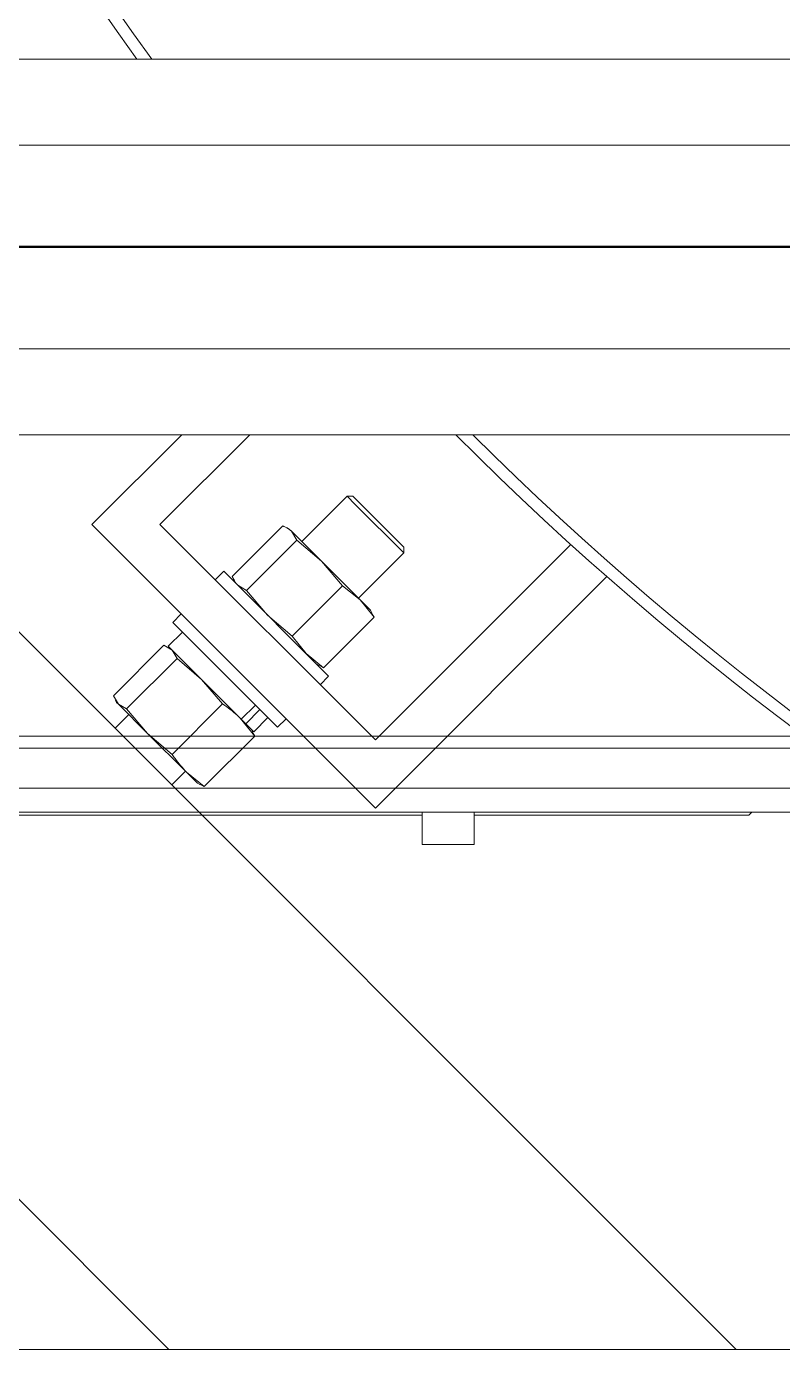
# Model space of a CAD drawing. Header units: millimetres. Extents: x 163705 to 1616509, y 81827 to 302547.
# Drawn here: x 215097.6 to 215286.2, y 143284.6 to 143614.6 of the extents above; entities that cross this region are included whole.
import ezdxf

# ---------------------------------------------------------------- set-up
doc = ezdxf.new("R2010")
doc.units = ezdxf.units.MM
doc.header["$LTSCALE"] = 10
doc.layers.add('1-设备轮廓', color=2, linetype='Continuous', lineweight=18)

# ---------------------------------------------------------------- blocks, each defined once
blk = doc.blocks.new('G$C3B61D3F5')
for p, q in [((1014, 78), (2608, 78)), ((1011, 75), (2611, 75)), ((1501, 65), (1021, 65)), ((1496, 65), (1026, 65)), ((1496, 59), (1026, 59)), ((1211, 58.27), (1329.5, 58.27)), ((1329.5, 59), (1329.5, 51.1)), ((1342.5, 51.1), (1342.5, 59)), ((1342.5, 58.27), (1411, 58.27)), ((1411, 58.27), (1411.73, 59)), ((1342.4, 51), (1329.6, 51))]:
    blk.add_line(p, q)
for centre, start, end in [((1329.6, 51.1), 180, 270), ((1342.4, 51.1), 270, 0)]:
    blk.add_arc(centre, 0.1, start, end)
blk = doc.blocks.new('A$C2f6614b9')
at = {"layer": '1-设备轮廓', "lineweight": 50, "ltscale": 5}
blk.add_line((16925.01, 950), (1300, 950), dxfattribs=at)
at = {"layer": '1-设备轮廓'}
blk.add_blockref('G$C3B61D3F5', (13739.01, 750), dxfattribs=at)
blk = doc.blocks.new('G$CE9C43516')
for p, q in [((421, 975.71), (891.71, 505)), ((421, 834.29), (750.29, 505)), ((1322.52, 826.83), (660.07, 826.83)), ((1322.52, 805.4), (591.31, 805.4)), ((1322.52, 754.6), (642.11, 754.6)), ((1322.52, 733.17), (663.54, 733.17)), ((753.46, 733.17), (731.07, 710.78)), ((748.04, 710.78), (770.43, 733.17)), ((794.71, 717.85), (783.39, 706.54)), ((796.12, 717.85), (794.71, 717.85)), ((796.76, 715.8), (794.71, 717.85)), ((796.12, 717.85), (797.96, 716.01)), ((808.85, 703.71), (796.76, 715.8)), ((797.96, 716.01), (808.85, 705.12)), ((731.07, 710.78), (801.78, 640.07)), ((801.78, 657.04), (748.04, 710.78)), ((766.07, 697.83), (778.66, 710.43)), ((780.38, 709.55), (779.74, 709.92)), ((780.38, 709.55), (780.86, 709.08)), ((769.61, 694.29), (782.21, 706.88)), ((780.86, 709.08), (782.21, 706.88)), ((780.86, 709.08), (788.32, 701.61)), ((782.21, 706.88), (788.32, 701.61)), ((797.54, 692.39), (808.85, 703.71)), ((850.52, 705.78), (801.78, 657.04)), ((808.85, 703.71), (808.85, 705.12)), ((788.32, 701.61), (793.59, 695.5)), ((788.32, 701.61), (797.93, 692)), ((763.95, 699.11), (761.83, 696.99)), ((790.11, 672.95), (763.95, 699.11)), ((766.57, 696.76), (766.94, 696.12)), ((801.78, 640.07), (859.49, 697.78)), ((769.61, 694.29), (767.42, 695.64)), ((774.88, 688.18), (769.61, 694.29)), ((780.99, 682.9), (793.59, 695.5)), ((793.59, 695.5), (797.93, 692)), ((797.93, 692), (801.43, 687.66)), ((797.93, 692), (800.55, 689.38)), ((753.34, 688.51), (751.22, 686.38)), ((780.99, 682.9), (774.88, 688.18)), ((788.83, 675.07), (801.43, 687.66)), ((800.92, 688.74), (800.55, 689.38)), ((801.43, 687.66), (800.82, 688.65)), ((753.64, 683.96), (750.11, 680.43)), ((777.38, 660.22), (751.22, 686.38)), ((736.42, 668.08), (749.02, 680.68)), ((749.02, 680.68), (751.09, 679.44)), ((750.68, 679.86), (750.1, 680.19)), ((768.31, 662.23), (750.11, 680.43)), ((784.49, 678.57), (780.99, 682.9)), ((739.73, 664.77), (752.33, 677.37)), ((751.09, 679.44), (752.33, 677.37)), ((752.33, 677.37), (758.41, 672.13)), ((788.83, 675.07), (784.49, 678.57)), ((787.12, 675.94), (787.76, 675.57)), ((787.85, 675.67), (788.83, 675.07)), ((758.41, 672.13), (763.65, 666.04)), ((787.99, 670.83), (790.11, 672.95)), ((737.66, 666.01), (736.42, 668.08)), ((736.91, 667), (737.24, 666.42)), ((740.26, 663.4), (736.78, 659.93)), ((737.24, 666.42), (737.66, 666.01)), ((739.73, 664.77), (737.66, 666.01)), ((737.66, 666.01), (744.97, 658.69)), ((744.97, 658.69), (739.73, 664.77)), ((751.05, 653.45), (763.65, 666.04)), ((768.31, 662.23), (771.84, 665.76)), ((769.45, 661.09), (772.98, 664.62)), ((768.08, 662.45), (771.68, 658.02)), ((768.31, 662.23), (769.01, 661.52)), ((769.45, 661.09), (769.01, 661.52)), ((771.43, 659.11), (769.45, 661.09)), ((771.43, 659.11), (774.96, 662.64)), ((777.38, 660.22), (779.51, 662.34)), ((751.05, 653.45), (744.97, 658.69)), ((744.97, 658.69), (754.65, 649.02)), ((759.08, 645.42), (771.68, 658.02)), ((771.19, 659.1), (770.86, 659.68)), ((771.68, 658.02), (771.07, 659.03)), ((750.93, 645.78), (754.4, 649.26)), ((759.08, 645.42), (754.65, 649.02)), ((757.42, 646.24), (754.65, 649.02)), ((757.42, 646.24), (758, 645.91)), ((758.07, 646.03), (759.08, 645.42)), ((1291, 505), (421, 505))]:
    blk.add_line(p, q)
for radius, start, end in [(775, 144.21569, 215.78431), (772, 144.05504, 215.94496), (775, 224.87699, 260.7182), (772, 225.09912, 260.45611)]:
    blk.add_arc((1371, 1280), radius, start, end)
for points, knots in [([(778.66, 710.43), (778.85, 710.35), (779.69, 710.02), (780.35, 709.49), (780.86, 709.08)], [0, 0, 0, 0, 0.225037, 1, 1, 1, 1]), ([(766.63, 696.8), (766.51, 696.95), (766.28, 697.25), (766.14, 697.64), (766.07, 697.83)], [0, 0, 0, 0, 0.500529, 1, 1, 1, 1]), ([(763.65, 666.04), (764.01, 665.8), (765.59, 664.72), (766.99, 663.44), (768.08, 662.45)], [0, 0, 0, 0, 0.225037, 1, 1, 1, 1]), ([(754.65, 649.02), (753.66, 650.11), (752.38, 651.51), (751.3, 653.09), (751.05, 653.45)], [0, 0, 0, 0, 0.774963, 1, 1, 1, 1])]:
    blk.add_open_spline(points, degree=3, knots=knots)
blk = doc.blocks.new('A$C7121566b')
at = {"layer": '1-设备轮廓'}
blk.add_blockref('G$CE9C43516', (4454.72, 2220.13), dxfattribs=at)

msp = doc.modelspace()

# ---------------------------------------------------------------- block references
for name, p in [('A$C7121566b', (209928.183, 140559.499)), ('A$C2f6614b9', (200127.833, 142609.632))]:
    msp.add_blockref(name, p)

doc.saveas('drawing.dxf')
